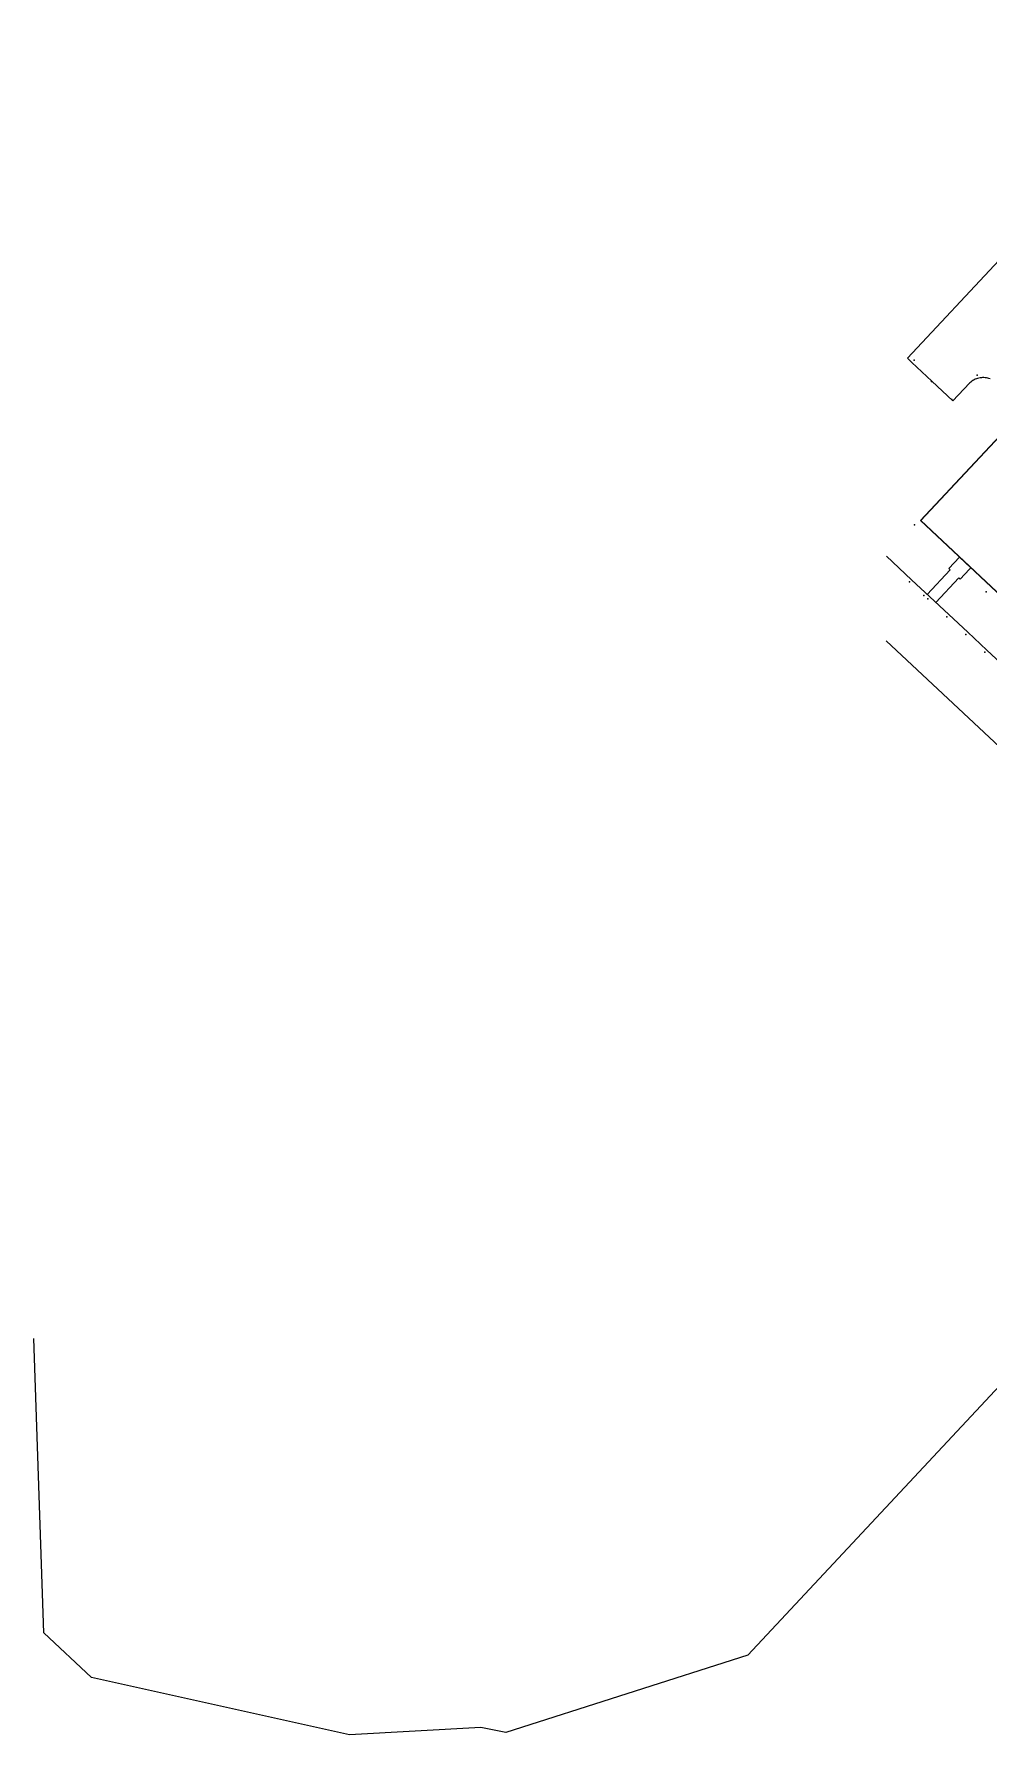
# Model space of a CAD drawing. Extents: x 0 to 368707, y -1 to 358204.
# Drawn here: x 368227.1 to 368300.5, y 357664.1 to 357794.7 of the extents above; entities that cross this region are included whole.
import ezdxf

# ---------------------------------------------------------------- set-up
doc = ezdxf.new("R2010")
doc.units = 0
doc.header["$MEASUREMENT"] = 0
for name, color, linetype in [('3D_LINES', 3, 'Continuous'), ('3D_Points', 1, 'Continuous'), ('PLOTS EXTERNAL LEVEL', 6, 'Continuous'), ('PLOTS FFL', 5, 'Continuous')]:
    doc.layers.add(name, color=color, linetype=linetype)

msp = doc.modelspace()

# ---------------------------------------------------------------- linework, layer by layer
at = {"layer": '3D_LINES'}
for points in [[(368299.01, 357767.93, 53.3), (368297.73, 357766.56, 53.35), (368296.11, 357768.09, 53.3), (368294.58, 357769.51, 53.25), (368294.23, 357769.84, 53.24), (368301.27, 357777.37, 53.1), (368307.81, 357784.37, 53.22), (368317.5, 357794.74, 53.37)], [(368300.58, 357768.25, 53.26), (368300.49, 357768.29, 53.26), (368300.4, 357768.31, 53.27), (368300.3, 357768.33, 53.27), (368300.2, 357768.34, 53.28), (368300.1, 357768.35, 53.28), (368300.01, 357768.35, 53.29), (368299.91, 357768.34, 53.29), (368299.81, 357768.33, 53.3), (368299.71, 357768.31, 53.3), (368299.62, 357768.28, 53.31), (368299.53, 357768.25, 53.31), (368299.44, 357768.22, 53.32), (368299.35, 357768.17, 53.32), (368299.26, 357768.12, 53.33), (368299.18, 357768.07, 53.33), (368299.1, 357768.01, 53.34), (368299.03, 357767.94, 53.34), (368298.96, 357767.87, 53.35)], [(368299.41, 357761.84, 53.8), (368295.23, 357757.37, 53.65), (368300.66, 357752.29, 53.65), (368301.93, 357751.11, 53.65), (368306.11, 357755.58, 53.65), (368301.93, 357751.11, 53.65), (368295.23, 357757.37, 53.65), (368299.41, 357761.84, 53.65)], [(368292.62, 357754.63, 53.65), (368294.54, 357752.83, 53.67), (368295.94, 357751.52, 53.71), (368297.4, 357750.15, 53.74), (368298.86, 357748.79, 53.77), (368300.33, 357747.42, 53.78), (368301.79, 357746.06, 53.8), (368303.25, 357744.69, 53.8), (368304.71, 357743.32, 53.8), (368306.17, 357741.96, 53.79), (368307.63, 357740.59, 53.78), (368309.09, 357739.23, 53.76), (368310.55, 357737.86, 53.73), (368311.88, 357736.62, 53.71), (368313.32, 357735.27, 53.71), (368313.52, 357735.08, 53.71)], [(368295.75, 357751.7, 53.7), (368297.52, 357753.59, 53.67), (368297.41, 357753.69, 53.67), (368298.23, 357754.57, 53.65), (368299.1, 357753.75, 53.65), (368299, 357753.64, 53.65), (368298.28, 357752.87, 53.68), (368298.17, 357752.97, 53.68), (368296.41, 357751.08, 53.74)], [(368292.6, 357748.14, 53.71), (368341.75, 357702.19, 54.05), (368347.24, 357697.89, 54.16), (368395.66, 357666.36, 54.16)], [(368325.78, 357717.12, 53.78), (368281.96, 357670.24, 53.78), (368263.39, 357664.29, 53.78), (368261.47, 357664.68, 53.78), (368251.36, 357664.11, 53.78), (368231.55, 357668.53, 53.78), (368227.89, 357671.95, 53.78), (368227.13, 357694.56, 53.78)]]:
    msp.add_polyline3d(points, dxfattribs=at)
at = {"layer": '3D_Points'}
for p in [(368294.76, 357769.69, 53.25), (368296.07, 357768.04, 53.3), (368299.6, 357768.55, 53.3), (368297.65, 357766.68, 53.35), (368294.77, 357757.05, 53.65), (368294.39, 357752.67, 53.67), (368300.29, 357751.89, 53.65), (368295.5, 357751.63, 53.7), (368295.79, 357751.36, 53.71), (368297.25, 357749.99, 53.74), (368298.71, 357748.63, 53.77), (368300.17, 357747.26, 53.78)]:
    msp.add_point(p, dxfattribs=at)
at = {"layer": 'PLOTS EXTERNAL LEVEL'}
msp.add_polyline3d([(368299.41, 357761.84, 53.68), (368303.24, 357765.93, 53.65), (368309.93, 357759.67, 53.66), (368306.11, 357755.58, 53.66), (368301.93, 357751.11, 53.67), (368295.23, 357757.37, 53.66), (368299.41, 357761.84, 53.68), (368299.41, 357761.84, 53.68), (368299.41, 357761.84, 53.68)], dxfattribs=at)
at = {"layer": 'PLOTS FFL'}
msp.add_polyline3d([(368299.43, 357761.83, 53.8), (368303.24, 357765.9, 53.8), (368309.9, 357759.67, 53.8), (368306.09, 357755.6, 53.8), (368301.93, 357751.14, 53.8), (368295.26, 357757.37, 53.8), (368299.43, 357761.83, 53.8), (368299.43, 357761.83, 53.8)], dxfattribs=at)

doc.saveas('drawing.dxf')
